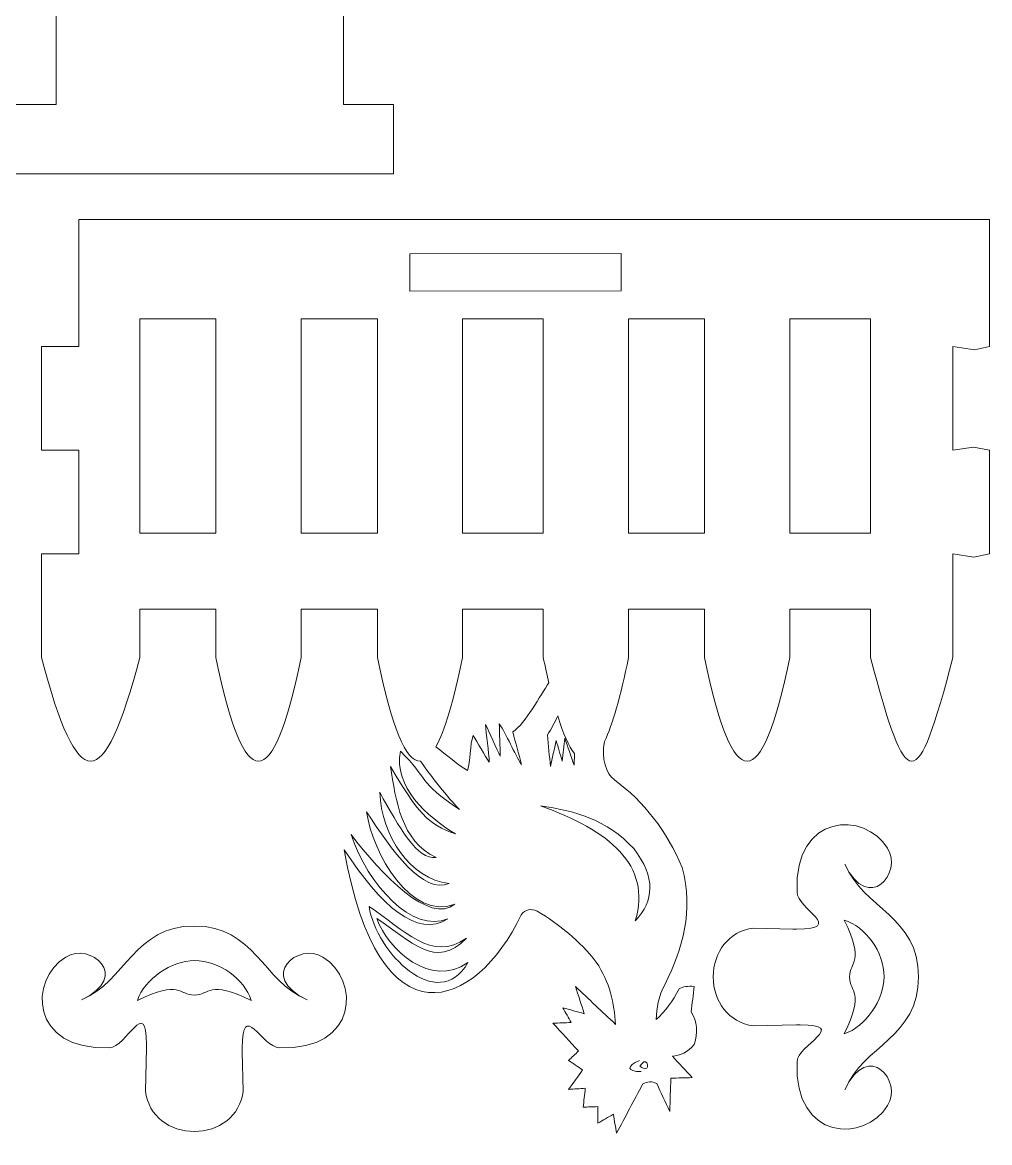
# Model space of a CAD drawing. Header units: millimetres. Extents: x -488 to 780, y 57 to 496.
# Drawn here: x 19.8 to 113.1, y 146.7 to 254.8 of the extents above; entities that cross this region are included whole.
import ezdxf

# ---------------------------------------------------------------- set-up
doc = ezdxf.new("R2010")
doc.units = ezdxf.units.MM
doc.header["$MEASUREMENT"] = 0
doc.layers.add('Layer 1', color=7, linetype='Continuous')

msp = doc.modelspace()

# ---------------------------------------------------------------- linework, layer by layer
at = {"layer": 'Layer 1', "color": 250, "lineweight": 9}
for points, knots in [([(-85.2261, 336.5167), (-85.2261, 336.5167), (-85.2263, 326.5055), (-85.2263, 326.5055), (-85.2263, 326.5055), (-85.2263, 326.5055), (-88.8259, 326.5052), (-88.8259, 326.5052), (-88.8259, 326.5052), (-88.8259, 326.5052), (-88.8256, 305.7053), (-88.8256, 305.7053), (-88.8256, 305.7053), (-88.8256, 305.7053), (-18.3623, 247.584), (-18.3623, 247.584), (-18.3623, 247.584), (-17.8557, 247.1831), (-18.2382, 245.8294), (-18.5358, 245.425), (-18.5358, 245.425), (-20.5062, 242.9341), (-20.0844, 239.3163), (-17.5928, 237.3452), (-17.5928, 237.3452), (-14.6692, 235.0325), (-10.4461, 236.0298), (-9.222, 239.3804), (-9.222, 239.3804), (-9.222, 239.3804), (18.1641, 261.8663), (18.1641, 261.8663), (18.1641, 261.8663), (18.1641, 261.8663), (20.3969, 259.0428), (20.3969, 259.0428), (20.3969, 259.0428), (20.3969, 259.0428), (23.0505, 261.1421), (23.0505, 261.1421), (23.0505, 261.1421), (23.0505, 261.1421), (23.0505, 246.8662), (23.0505, 246.8662), (23.0505, 246.8662), (23.0505, 246.8662), (18.2163, 246.866), (18.2163, 246.866), (18.2163, 246.866), (18.2163, 246.866), (18.2168, 240.1701), (18.2168, 240.1701), (18.2168, 240.1701), (18.2168, 240.1701), (34.2217, 240.1703), (34.2217, 240.1703), (34.2217, 240.1703), (34.2217, 240.1703), (34.5717, 240.1703), (34.5717, 240.1703), (34.5717, 240.1703), (34.5717, 240.1703), (55.6, 240.1705), (55.6, 240.1705), (55.6, 240.1705), (55.6, 240.1705), (55.6, 246.8662), (55.6, 246.8662), (55.6, 246.8662), (55.6, 246.8662), (50.7659, 246.8662), (50.7659, 246.8662), (50.7659, 246.8662), (50.7659, 246.8662), (50.7659, 283.8618), (50.7659, 283.8618), (50.7659, 283.8618), (50.7659, 283.8618), (48.5331, 286.6845), (48.5331, 286.6845), (48.5331, 286.6845), (48.5331, 286.6845), (71.5744, 305.7053), (71.5744, 305.7053), (71.5744, 305.7053), (71.5744, 305.7053), (71.5744, 326.5054), (71.5744, 326.5054), (71.5744, 326.5054), (71.5744, 326.5054), (67.9741, 326.505), (67.9741, 326.505), (67.9741, 326.505), (67.9741, 326.505), (67.9744, 338.6194), (67.9744, 338.6194), (67.9744, 338.6194), (67.9744, 338.6194), (67.9748, 347.3055), (67.9748, 347.3055), (67.9748, 347.3055), (67.9748, 347.3055), (71.5748, 347.3054), (71.5748, 347.3054), (71.5748, 347.3054), (71.5748, 347.3054), (71.5743, 368.1053), (71.5743, 368.1053), (71.5743, 368.1053), (71.5743, 368.1053), (67.9745, 368.1051), (67.9745, 368.1051), (67.9745, 368.1051), (67.9745, 368.1051), (67.9743, 388.9054), (67.9743, 388.9054), (67.9743, 388.9054), (67.9743, 388.9054), (71.5742, 388.9052), (71.5742, 388.9052), (71.5742, 388.9052), (71.5742, 388.9052), (71.5739, 409.7053), (71.5739, 409.7053), (71.5739, 409.7053), (71.5739, 409.7053), (49.0421, 409.7052), (49.0421, 409.7052), (49.0421, 409.7052), (49.0421, 409.7052), (49.3921, 411.5681), (49.3921, 411.5681), (49.3921, 411.5681), (49.3921, 411.5681), (49.0421, 413.3053), (49.0421, 413.3053), (49.0421, 413.3053), (49.0421, 413.3053), (29.0421, 413.3053), (29.0421, 413.3053), (29.0421, 413.3053), (29.0421, 413.3053), (28.6921, 411.4951), (28.6921, 411.4951), (28.6921, 411.4951), (28.6921, 411.4951), (29.0421, 409.7052), (29.0421, 409.7052), (29.0421, 409.7052), (29.0421, 409.7052), (1.374, 409.7051), (1.374, 409.7051), (1.374, 409.7051), (1.374, 409.7051), (1.724, 411.5111), (1.724, 411.5111), (1.724, 411.5111), (1.724, 411.5111), (1.374, 413.3053), (1.374, 413.3053), (1.374, 413.3053), (1.374, 413.3053), (-18.626, 413.3053), (-18.626, 413.3053), (-18.626, 413.3053), (-18.626, 413.3053), (-18.976, 411.5111), (-18.976, 411.5111), (-18.976, 411.5111), (-18.976, 411.5111), (-18.626, 409.7051), (-18.626, 409.7051), (-18.626, 409.7051), (-18.626, 409.7051), (-31.043, 409.705), (-31.043, 409.705), (-31.043, 409.705), (-31.043, 409.705), (-45.9374, 409.705), (-45.9374, 409.705), (-45.9374, 409.705), (-45.9374, 409.705), (-45.5874, 411.6483), (-45.5874, 411.6483), (-45.5874, 411.6483), (-45.5874, 411.6483), (-45.9374, 413.3053), (-45.9374, 413.3053), (-45.9374, 413.3053), (-45.9374, 413.3053), (-65.9374, 413.3053), (-65.9374, 413.3053), (-65.9374, 413.3053), (-65.9374, 413.3053), (-66.2874, 411.4696), (-66.2874, 411.4696), (-66.2874, 411.4696), (-66.2874, 411.4696), (-65.9374, 409.705), (-65.9374, 409.705), (-65.9374, 409.705), (-65.9374, 409.705), (-88.8257, 409.7049), (-88.8257, 409.7049), (-88.8257, 409.7049), (-88.8257, 409.7049), (-88.826, 388.905), (-88.826, 388.905), (-88.826, 388.905), (-88.826, 388.905), (-85.226, 388.9055), (-85.226, 388.9055), (-85.226, 388.9055), (-85.226, 388.9055), (-85.2256, 368.1052), (-85.2256, 368.1052), (-85.2256, 368.1052), (-85.2256, 368.1052), (-88.8258, 368.1045), (-88.8258, 368.1045), (-88.8258, 368.1045), (-88.8258, 368.1045), (-88.8258, 347.3054), (-88.8258, 347.3054), (-88.8258, 347.3054), (-88.8258, 347.3054), (-85.226, 347.3054), (-85.226, 347.3054), (-85.226, 347.3054), (-85.226, 347.3054), (-85.2261, 336.5167), (-85.2261, 336.5167)], [0, 0, 0, 0, 0.01694915, 0.01694915, 0.01694915, 0.01694915, 0.03389831, 0.03389831, 0.03389831, 0.03389831, 0.05084746, 0.05084746, 0.05084746, 0.05084746, 0.06779661, 0.06779661, 0.06779661, 0.06779661, 0.08474576, 0.08474576, 0.08474576, 0.08474576, 0.10169492, 0.10169492, 0.10169492, 0.10169492, 0.11864407, 0.11864407, 0.11864407, 0.11864407, 0.13559322, 0.13559322, 0.13559322, 0.13559322, 0.15254237, 0.15254237, 0.15254237, 0.15254237, 0.16949153, 0.16949153, 0.16949153, 0.16949153, 0.18644068, 0.18644068, 0.18644068, 0.18644068, 0.20338983, 0.20338983, 0.20338983, 0.20338983, 0.22033898, 0.22033898, 0.22033898, 0.22033898, 0.23728814, 0.23728814, 0.23728814, 0.23728814, 0.25423729, 0.25423729, 0.25423729, 0.25423729, 0.27118644, 0.27118644, 0.27118644, 0.27118644, 0.28813559, 0.28813559, 0.28813559, 0.28813559, 0.30508475, 0.30508475, 0.30508475, 0.30508475, 0.3220339, 0.3220339, 0.3220339, 0.3220339, 0.33898305, 0.33898305, 0.33898305, 0.33898305, 0.3559322, 0.3559322, 0.3559322, 0.3559322, 0.37288136, 0.37288136, 0.37288136, 0.37288136, 0.38983051, 0.38983051, 0.38983051, 0.38983051, 0.40677966, 0.40677966, 0.40677966, 0.40677966, 0.42372881, 0.42372881, 0.42372881, 0.42372881, 0.44067797, 0.44067797, 0.44067797, 0.44067797, 0.45762712, 0.45762712, 0.45762712, 0.45762712, 0.47457627, 0.47457627, 0.47457627, 0.47457627, 0.49152542, 0.49152542, 0.49152542, 0.49152542, 0.50847458, 0.50847458, 0.50847458, 0.50847458, 0.52542373, 0.52542373, 0.52542373, 0.52542373, 0.54237288, 0.54237288, 0.54237288, 0.54237288, 0.55932203, 0.55932203, 0.55932203, 0.55932203, 0.57627119, 0.57627119, 0.57627119, 0.57627119, 0.59322034, 0.59322034, 0.59322034, 0.59322034, 0.61016949, 0.61016949, 0.61016949, 0.61016949, 0.62711864, 0.62711864, 0.62711864, 0.62711864, 0.6440678, 0.6440678, 0.6440678, 0.6440678, 0.66101695, 0.66101695, 0.66101695, 0.66101695, 0.6779661, 0.6779661, 0.6779661, 0.6779661, 0.69491525, 0.69491525, 0.69491525, 0.69491525, 0.71186441, 0.71186441, 0.71186441, 0.71186441, 0.72881356, 0.72881356, 0.72881356, 0.72881356, 0.74576271, 0.74576271, 0.74576271, 0.74576271, 0.76271186, 0.76271186, 0.76271186, 0.76271186, 0.77966102, 0.77966102, 0.77966102, 0.77966102, 0.79661017, 0.79661017, 0.79661017, 0.79661017, 0.81355932, 0.81355932, 0.81355932, 0.81355932, 0.83050847, 0.83050847, 0.83050847, 0.83050847, 0.84745763, 0.84745763, 0.84745763, 0.84745763, 0.86440678, 0.86440678, 0.86440678, 0.86440678, 0.88135593, 0.88135593, 0.88135593, 0.88135593, 0.89830508, 0.89830508, 0.89830508, 0.89830508, 0.91525424, 0.91525424, 0.91525424, 0.91525424, 0.93220339, 0.93220339, 0.93220339, 0.93220339, 0.94915254, 0.94915254, 0.94915254, 0.94915254, 0.96610169, 0.96610169, 0.96610169, 0.96610169, 1, 1, 1, 1]), ([(113.1367, 235.7765), (113.1367, 235.7765), (25.2121, 235.7767), (25.2121, 235.7767), (25.2121, 235.7767), (25.2121, 235.7767), (25.2121, 223.5049), (25.2121, 223.5049), (25.2121, 223.5049), (25.2121, 223.5049), (21.6121, 223.5254), (21.6121, 223.5254), (21.6121, 223.5254), (21.6121, 223.5254), (21.6121, 213.5254), (21.6121, 213.5254), (21.6121, 213.5254), (21.6121, 213.5254), (25.2121, 213.5049), (25.2121, 213.5049), (25.2121, 213.5049), (25.2121, 213.5049), (25.2121, 203.5049), (25.2121, 203.5049), (25.2121, 203.5049), (25.2121, 203.5049), (21.6121, 203.5254), (21.6121, 203.5254), (21.6121, 203.5254), (21.6121, 203.5254), (21.6121, 193.5254), (21.6121, 193.5254), (21.6121, 193.5254), (25.1389, 180.1921), (27.5872, 180.1716), (31.1139, 193.5049), (31.1139, 193.5049), (31.1139, 193.5049), (31.1139, 198.1777), (31.1139, 198.1777), (31.1139, 198.1777), (31.1139, 198.1777), (31.9775, 198.1777), (31.9775, 198.1777), (31.9775, 198.1777), (31.9775, 198.1777), (32.3276, 198.1777), (32.3276, 198.1777), (32.3276, 198.1777), (32.3276, 198.1777), (38.4637, 198.1777), (38.4637, 198.1777), (38.4637, 198.1777), (38.4637, 198.1777), (38.4637, 193.5049), (38.4637, 193.5049), (38.4637, 193.5049), (41.2066, 180.1716), (43.9495, 180.1716), (46.6925, 193.5049), (46.6925, 193.5049), (46.6925, 193.5049), (46.6925, 198.1777), (46.6925, 198.1777), (46.6925, 198.1777), (46.6925, 198.1777), (54.0396, 198.1777), (54.0396, 198.1777), (54.0396, 198.1777), (54.0396, 198.1777), (54.0396, 193.5049), (54.0396, 193.5049), (54.0396, 193.5049), (55.4245, 186.7732), (56.8093, 183.4421), (58.1942, 183.5081), (58.1942, 183.5081), (59.2068, 182.1145), (60.844, 179.9689), (61.9756, 178.8511), (61.9756, 178.8511), (57.9244, 181.5293), (59.0175, 181.7665), (56.265, 184.4722), (56.265, 184.4722), (55.6096, 181.0166), (58.8161, 178.1891), (61.5728, 176.5101), (61.5728, 176.5101), (58.9666, 177.3482), (57.8646, 178.608), (55.3115, 183.0047), (55.3115, 183.0047), (55.8361, 179.6906), (56.3195, 175.825), (59.7101, 174.2261), (59.7101, 174.2261), (57.9211, 173.9237), (56.1257, 177.1544), (54.2681, 180.5122), (54.2681, 180.5122), (54.4416, 176.3429), (57.1944, 172.102), (60.9687, 171.7137), (60.9687, 171.7137), (58.4598, 170.6282), (55.4331, 174.8983), (53.0042, 178.6279), (53.0042, 178.6279), (53.5622, 174.5867), (57.3322, 168.1001), (61.5225, 169.7152), (61.5225, 169.7152), (59.0832, 167.704), (54.4215, 172.5788), (51.4989, 176.4478), (51.4989, 176.4478), (53.1304, 171.5536), (57.4435, 166.8614), (60.8521, 168.2993), (60.8521, 168.2993), (57.8785, 166.4323), (54.3789, 169.5586), (50.8406, 174.9642), (50.8406, 174.9642), (54.1583, 155.8468), (63.5306, 159.4726), (67.9162, 168.6874), (67.9162, 168.6874), (68.3364, 169.2181), (68.8565, 169.3323), (69.4769, 169.03), (69.4769, 169.03), (71.6003, 167.7705), (73.5436, 166.2117), (75.1658, 164.1194), (75.1658, 164.1194), (76.4846, 162.1647), (76.9168, 160.1545), (77.0285, 158.1239), (77.0285, 158.1239), (75.7364, 159.342), (74.4442, 160.5601), (73.152, 161.7783), (73.152, 161.7783), (73.4373, 160.9027), (73.7227, 160.0272), (74.0079, 159.1517), (74.0079, 159.1517), (73.3199, 159.342), (72.6318, 159.5323), (71.9438, 159.7227), (71.9438, 159.7227), (72.2123, 159.2468), (72.4808, 158.771), (72.7493, 158.2952), (72.7493, 158.2952), (72.162, 158.2761), (71.5746, 158.2571), (70.9872, 158.2381), (70.9872, 158.2381), (71.8096, 157.3435), (72.6318, 156.4489), (73.4541, 155.5544), (73.4541, 155.5544), (73.1353, 155.2498), (72.8165, 154.9453), (72.4976, 154.6408), (72.4976, 154.6408), (72.9507, 154.3362), (73.4038, 154.0317), (73.8569, 153.7272), (73.8569, 153.7272), (73.4038, 153.0991), (72.9507, 152.471), (72.4976, 151.8429), (72.4976, 151.8429), (73.0346, 151.881), (73.5716, 151.9191), (74.1086, 151.9571), (74.1086, 151.9571), (74.0415, 151.3481), (73.9744, 150.739), (73.9072, 150.1299), (73.9072, 150.1299), (74.3771, 150.149), (74.847, 150.168), (75.3168, 150.187), (75.3168, 150.187), (75.3168, 149.6541), (75.3168, 149.1212), (75.3168, 148.5882), (75.3168, 148.5882), (75.8203, 148.8737), (76.3237, 149.1592), (76.8272, 149.4447), (76.8272, 149.4447), (76.9279, 148.8357), (77.0285, 148.2266), (77.1292, 147.6175), (77.1292, 147.6175), (77.9683, 149.1973), (78.8074, 150.7771), (79.6465, 152.3568), (79.6465, 152.3568), (80.0996, 152.6376), (80.5527, 152.6258), (81.0058, 152.4139), (81.0058, 152.4139), (81.4254, 151.5194), (81.8449, 150.6248), (82.2644, 149.7302), (82.2644, 149.7302), (82.298, 150.7961), (82.3315, 151.862), (82.3651, 152.9278), (82.3651, 152.9278), (83.0531, 152.9469), (83.7412, 152.9659), (84.4292, 152.9849), (84.4292, 152.9849), (83.7915, 153.6701), (83.1538, 154.3553), (82.5161, 155.0405), (82.5161, 155.0405), (83.2794, 155.1227), (84.0009, 155.4183), (84.6306, 156.1825), (84.6306, 156.1825), (84.9695, 157.3361), (84.9274, 158.3971), (84.3285, 159.323), (84.3285, 159.323), (84.4292, 160.1414), (84.5299, 160.9598), (84.6306, 161.7783), (84.6306, 161.7783), (84.0147, 161.8303), (83.5196, 161.7626), (83.1706, 161.5499), (83.1706, 161.5499), (82.5419, 160.3647), (81.8181, 159.349), (80.9554, 158.5807), (80.9554, 158.5807), (80.9778, 159.6895), (81.188, 160.822), (81.8113, 162.0067), (81.8113, 162.0067), (83.512, 165.4464), (84.5949, 169.053), (83.4726, 173.2554), (83.4726, 173.2554), (81.9487, 176.7806), (79.7922, 179.6247), (76.9279, 181.7062), (76.9279, 181.7062), (76.1422, 182.2922), (75.6156, 183.7646), (75.9689, 185.4148), (75.9689, 185.4148), (75.9689, 185.4148), (75.9688, 185.415), (75.9688, 185.415), (75.9688, 185.415), (76.7409, 187.0547), (77.5129, 189.7515), (78.2851, 193.5049), (78.2851, 193.5049), (78.2851, 193.5049), (78.2851, 198.1777), (78.2851, 198.1777), (78.2851, 198.1777), (78.2851, 198.1777), (85.6322, 198.1777), (85.6322, 198.1777), (85.6322, 198.1777), (85.6322, 198.1777), (85.6322, 193.5049), (85.6322, 193.5049), (85.6322, 193.5049), (88.3752, 180.1716), (91.1181, 180.1716), (93.861, 193.5049), (93.861, 193.5049), (93.861, 193.5049), (93.861, 198.1777), (93.861, 198.1777), (93.861, 198.1777), (93.861, 198.1777), (100.0484, 198.1777), (100.0484, 198.1777), (100.0484, 198.1777), (100.0484, 198.1777), (100.3984, 198.1777), (100.3984, 198.1777), (100.3984, 198.1777), (100.3984, 198.1777), (101.649, 198.1777), (101.649, 198.1777), (101.649, 198.1777), (101.649, 198.1777), (101.649, 193.5049), (101.649, 193.5049), (101.649, 193.5049), (105.1757, 180.1716), (106.0723, 180.1714), (109.5991, 193.5047), (109.5991, 193.5047), (109.5991, 193.5047), (109.5991, 203.5047), (109.5991, 203.5047), (109.5991, 203.5047), (109.5991, 203.5047), (111.6123, 203.2047), (111.6123, 203.2047), (111.6123, 203.2047), (111.6123, 203.2047), (113.1367, 203.5047), (113.1367, 203.5047), (113.1367, 203.5047), (113.1367, 203.5047), (113.1367, 213.5047), (113.1367, 213.5047), (113.1367, 213.5047), (113.1367, 213.5047), (111.5729, 213.8047), (111.5729, 213.8047), (111.5729, 213.8047), (111.5729, 213.8047), (109.5991, 213.5047), (109.5991, 213.5047), (109.5991, 213.5047), (109.5991, 213.5047), (109.5991, 223.5047), (109.5991, 223.5047), (109.5991, 223.5047), (109.5991, 223.5047), (111.6829, 223.2047), (111.6829, 223.2047), (111.6829, 223.2047), (111.6829, 223.2047), (113.1367, 223.5047), (113.1367, 223.5047), (113.1367, 223.5047), (113.1367, 223.5047), (113.1367, 235.7765), (113.1367, 235.7765)], [0, 0, 0, 0, 0.01136364, 0.01136364, 0.01136364, 0.01136364, 0.02272727, 0.02272727, 0.02272727, 0.02272727, 0.03409091, 0.03409091, 0.03409091, 0.03409091, 0.04545455, 0.04545455, 0.04545455, 0.04545455, 0.05681818, 0.05681818, 0.05681818, 0.05681818, 0.06818182, 0.06818182, 0.06818182, 0.06818182, 0.07954545, 0.07954545, 0.07954545, 0.07954545, 0.09090909, 0.09090909, 0.09090909, 0.09090909, 0.10227273, 0.10227273, 0.10227273, 0.10227273, 0.11363636, 0.11363636, 0.11363636, 0.11363636, 0.125, 0.125, 0.125, 0.125, 0.13636364, 0.13636364, 0.13636364, 0.13636364, 0.14772727, 0.14772727, 0.14772727, 0.14772727, 0.15909091, 0.15909091, 0.15909091, 0.15909091, 0.17045455, 0.17045455, 0.17045455, 0.17045455, 0.18181818, 0.18181818, 0.18181818, 0.18181818, 0.19318182, 0.19318182, 0.19318182, 0.19318182, 0.20454545, 0.20454545, 0.20454545, 0.20454545, 0.21590909, 0.21590909, 0.21590909, 0.21590909, 0.22727273, 0.22727273, 0.22727273, 0.22727273, 0.23863636, 0.23863636, 0.23863636, 0.23863636, 0.25, 0.25, 0.25, 0.25, 0.26136364, 0.26136364, 0.26136364, 0.26136364, 0.27272727, 0.27272727, 0.27272727, 0.27272727, 0.28409091, 0.28409091, 0.28409091, 0.28409091, 0.29545455, 0.29545455, 0.29545455, 0.29545455, 0.30681818, 0.30681818, 0.30681818, 0.30681818, 0.31818182, 0.31818182, 0.31818182, 0.31818182, 0.32954545, 0.32954545, 0.32954545, 0.32954545, 0.34090909, 0.34090909, 0.34090909, 0.34090909, 0.35227273, 0.35227273, 0.35227273, 0.35227273, 0.36363636, 0.36363636, 0.36363636, 0.36363636, 0.375, 0.375, 0.375, 0.375, 0.38636364, 0.38636364, 0.38636364, 0.38636364, 0.39772727, 0.39772727, 0.39772727, 0.39772727, 0.40909091, 0.40909091, 0.40909091, 0.40909091, 0.42045455, 0.42045455, 0.42045455, 0.42045455, 0.43181818, 0.43181818, 0.43181818, 0.43181818, 0.44318182, 0.44318182, 0.44318182, 0.44318182, 0.45454545, 0.45454545, 0.45454545, 0.45454545, 0.46590909, 0.46590909, 0.46590909, 0.46590909, 0.47727273, 0.47727273, 0.47727273, 0.47727273, 0.48863636, 0.48863636, 0.48863636, 0.48863636, 0.5, 0.5, 0.5, 0.5, 0.51136364, 0.51136364, 0.51136364, 0.51136364, 0.52272727, 0.52272727, 0.52272727, 0.52272727, 0.53409091, 0.53409091, 0.53409091, 0.53409091, 0.54545455, 0.54545455, 0.54545455, 0.54545455, 0.55681818, 0.55681818, 0.55681818, 0.55681818, 0.56818182, 0.56818182, 0.56818182, 0.56818182, 0.57954545, 0.57954545, 0.57954545, 0.57954545, 0.59090909, 0.59090909, 0.59090909, 0.59090909, 0.60227273, 0.60227273, 0.60227273, 0.60227273, 0.61363636, 0.61363636, 0.61363636, 0.61363636, 0.625, 0.625, 0.625, 0.625, 0.63636364, 0.63636364, 0.63636364, 0.63636364, 0.64772727, 0.64772727, 0.64772727, 0.64772727, 0.65909091, 0.65909091, 0.65909091, 0.65909091, 0.67045455, 0.67045455, 0.67045455, 0.67045455, 0.68181818, 0.68181818, 0.68181818, 0.68181818, 0.69318182, 0.69318182, 0.69318182, 0.69318182, 0.70454545, 0.70454545, 0.70454545, 0.70454545, 0.71590909, 0.71590909, 0.71590909, 0.71590909, 0.72727273, 0.72727273, 0.72727273, 0.72727273, 0.73863636, 0.73863636, 0.73863636, 0.73863636, 0.75, 0.75, 0.75, 0.75, 0.76136364, 0.76136364, 0.76136364, 0.76136364, 0.77272727, 0.77272727, 0.77272727, 0.77272727, 0.78409091, 0.78409091, 0.78409091, 0.78409091, 0.79545455, 0.79545455, 0.79545455, 0.79545455, 0.80681818, 0.80681818, 0.80681818, 0.80681818, 0.81818182, 0.81818182, 0.81818182, 0.81818182, 0.82954545, 0.82954545, 0.82954545, 0.82954545, 0.84090909, 0.84090909, 0.84090909, 0.84090909, 0.85227273, 0.85227273, 0.85227273, 0.85227273, 0.86363636, 0.86363636, 0.86363636, 0.86363636, 0.875, 0.875, 0.875, 0.875, 0.88636364, 0.88636364, 0.88636364, 0.88636364, 0.89772727, 0.89772727, 0.89772727, 0.89772727, 0.90909091, 0.90909091, 0.90909091, 0.90909091, 0.92045455, 0.92045455, 0.92045455, 0.92045455, 0.93181818, 0.93181818, 0.93181818, 0.93181818, 0.94318182, 0.94318182, 0.94318182, 0.94318182, 0.95454545, 0.95454545, 0.95454545, 0.95454545, 0.96590909, 0.96590909, 0.96590909, 0.96590909, 0.97727273, 0.97727273, 0.97727273, 0.97727273, 1, 1, 1, 1]), ([(77.5818, 232.4802), (77.5818, 232.4802), (77.5818, 228.8802), (77.5818, 228.8802), (77.5818, 228.8802), (77.5818, 228.8802), (57.1669, 228.8521), (57.1669, 228.8521), (57.1669, 228.8521), (57.1669, 228.8521), (57.1669, 232.4521), (57.1669, 232.4521), (57.1669, 232.4521), (57.1669, 232.4521), (77.5818, 232.4802), (77.5818, 232.4802)], [0, 0, 0, 0, 0.2, 0.2, 0.2, 0.2, 0.4, 0.4, 0.4, 0.4, 0.6, 0.6, 0.6, 0.6, 1, 1, 1, 1]), ([(31.1139, 205.5061), (31.1139, 205.5061), (38.4637, 205.5061), (38.4637, 205.5061), (38.4637, 205.5061), (38.4637, 205.5061), (38.4637, 226.1767), (38.4637, 226.1767), (38.4637, 226.1767), (38.4637, 226.1767), (31.1139, 226.1767), (31.1139, 226.1767), (31.1139, 226.1767), (31.1139, 226.1767), (31.1139, 205.5061), (31.1139, 205.5061)], [0, 0, 0, 0, 0.2, 0.2, 0.2, 0.2, 0.4, 0.4, 0.4, 0.4, 0.6, 0.6, 0.6, 0.6, 1, 1, 1, 1]), ([(46.6925, 205.5061), (46.6925, 205.5061), (54.0396, 205.5061), (54.0396, 205.5061), (54.0396, 205.5061), (54.0396, 205.5061), (54.0396, 226.1767), (54.0396, 226.1767), (54.0396, 226.1767), (54.0396, 226.1767), (46.6925, 226.1767), (46.6925, 226.1767), (46.6925, 226.1767), (46.6925, 226.1767), (46.6925, 205.5061), (46.6925, 205.5061)], [0, 0, 0, 0, 0.2, 0.2, 0.2, 0.2, 0.4, 0.4, 0.4, 0.4, 0.6, 0.6, 0.6, 0.6, 1, 1, 1, 1]), ([(62.2684, 205.5061), (62.2684, 205.5061), (70.0563, 205.5061), (70.0563, 205.5061), (70.0563, 205.5061), (70.0563, 205.5061), (70.0563, 226.1767), (70.0563, 226.1767), (70.0563, 226.1767), (70.0563, 226.1767), (62.2684, 226.1767), (62.2684, 226.1767), (62.2684, 226.1767), (62.2684, 226.1767), (62.2684, 205.5061), (62.2684, 205.5061)], [0, 0, 0, 0, 0.2, 0.2, 0.2, 0.2, 0.4, 0.4, 0.4, 0.4, 0.6, 0.6, 0.6, 0.6, 1, 1, 1, 1]), ([(78.2851, 205.5061), (78.2851, 205.5061), (85.6322, 205.5061), (85.6322, 205.5061), (85.6322, 205.5061), (85.6322, 205.5061), (85.6322, 226.1767), (85.6322, 226.1767), (85.6322, 226.1767), (85.6322, 226.1767), (78.2851, 226.1767), (78.2851, 226.1767), (78.2851, 226.1767), (78.2851, 226.1767), (78.2851, 205.5061), (78.2851, 205.5061)], [0, 0, 0, 0, 0.2, 0.2, 0.2, 0.2, 0.4, 0.4, 0.4, 0.4, 0.6, 0.6, 0.6, 0.6, 1, 1, 1, 1]), ([(93.861, 205.5061), (93.861, 205.5061), (101.649, 205.5061), (101.649, 205.5061), (101.649, 205.5061), (101.649, 205.5061), (101.649, 226.1767), (101.649, 226.1767), (101.649, 226.1767), (101.649, 226.1767), (93.861, 226.1767), (93.861, 226.1767), (93.861, 226.1767), (93.861, 226.1767), (93.861, 205.5061), (93.861, 205.5061)], [0, 0, 0, 0, 0.2, 0.2, 0.2, 0.2, 0.4, 0.4, 0.4, 0.4, 0.6, 0.6, 0.6, 0.6, 1, 1, 1, 1]), ([(59.6782, 184.8783), (60.5416, 186.4329), (61.4049, 189.3076), (62.2684, 193.5049), (62.2684, 193.5049), (62.2684, 193.5049), (62.2684, 198.1777), (62.2684, 198.1777), (62.2684, 198.1777), (62.2684, 198.1777), (70.0563, 198.1777), (70.0563, 198.1777), (70.0563, 198.1777), (70.0563, 198.1777), (70.0563, 193.5049), (70.0563, 193.5049), (70.0563, 193.5049), (70.2359, 192.6317), (70.4158, 191.8173), (70.5954, 191.0585), (70.5954, 191.0585), (70.5954, 191.0585), (70.5949, 191.0585), (70.5949, 191.0585), (70.5949, 191.0585), (69.7633, 189.9345), (68.3449, 187.1225), (67.1107, 186.3313), (67.1107, 186.3313), (67.396, 185.2844), (67.6813, 184.2376), (67.9666, 183.1908), (67.9666, 183.1908), (67.2617, 184.2186), (66.5127, 186.0998), (65.8078, 187.1276), (65.8078, 187.1276), (65.8247, 186.3662), (65.8857, 184.7515), (65.9024, 183.9902), (65.9024, 183.9902), (65.5333, 184.6944), (64.8543, 186.3524), (64.485, 187.0567), (64.485, 187.0567), (64.5019, 186.1621), (64.8285, 184.3137), (64.8452, 183.4192), (64.8452, 183.4192), (64.4257, 183.9521), (63.6964, 185.4388), (63.2768, 185.9718), (63.2768, 185.9718), (62.9915, 185.1724), (63.0161, 183.4192), (62.7307, 182.6198), (62.7307, 182.6198), (61.8777, 183.088), (60.6619, 184.184), (59.6782, 184.8783)], [0, 0, 0, 0, 0.0625, 0.0625, 0.0625, 0.0625, 0.125, 0.125, 0.125, 0.125, 0.1875, 0.1875, 0.1875, 0.1875, 0.25, 0.25, 0.25, 0.25, 0.3125, 0.3125, 0.3125, 0.3125, 0.375, 0.375, 0.375, 0.375, 0.4375, 0.4375, 0.4375, 0.4375, 0.5, 0.5, 0.5, 0.5, 0.5625, 0.5625, 0.5625, 0.5625, 0.625, 0.625, 0.625, 0.625, 0.6875, 0.6875, 0.6875, 0.6875, 0.75, 0.75, 0.75, 0.75, 0.8125, 0.8125, 0.8125, 0.8125, 0.875, 0.875, 0.875, 0.875, 1, 1, 1, 1]), ([(71.4534, 187.8692), (71.9876, 186.1539), (72.5218, 184.9454), (73.056, 184.2416), (73.056, 184.2416), (73.056, 184.2416), (73.0359, 183.1344), (73.0359, 183.1344), (73.0359, 183.1344), (72.7344, 183.9989), (72.4328, 184.8634), (72.1313, 185.7279), (72.1313, 185.7279), (72.0475, 184.9869), (71.9638, 184.2459), (71.88, 183.5049), (71.88, 183.5049), (71.6874, 184.1699), (71.4947, 184.8349), (71.3021, 185.4999), (71.3021, 185.4999), (71.1178, 184.6639), (70.9335, 183.8279), (70.7493, 182.9919), (70.7493, 182.9919), (70.6487, 184.0084), (70.5482, 185.0249), (70.4477, 186.0414), (70.4477, 186.0414), (70.8655, 186.6502), (71.1484, 187.2592), (71.4534, 187.8692)], [0, 0, 0, 0, 0.11111111, 0.11111111, 0.11111111, 0.11111111, 0.22222222, 0.22222222, 0.22222222, 0.22222222, 0.33333333, 0.33333333, 0.33333333, 0.33333333, 0.44444444, 0.44444444, 0.44444444, 0.44444444, 0.55555556, 0.55555556, 0.55555556, 0.55555556, 0.66666667, 0.66666667, 0.66666667, 0.66666667, 0.77777778, 0.77777778, 0.77777778, 0.77777778, 1, 1, 1, 1]), ([(78.9414, 168.1164), (80.5244, 173.5192), (76.4398, 176.8315), (69.7787, 179.1938), (69.7787, 179.1938), (73.0501, 178.7636), (76.1904, 177.8726), (78.7903, 175.0826), (78.7903, 175.0826), (80.941, 172.2759), (80.7442, 170.0108), (78.9414, 168.1164)], [0, 0, 0, 0, 0.25, 0.25, 0.25, 0.25, 0.5, 0.5, 0.5, 0.5, 1, 1, 1, 1]), ([(94.1426, 167.3135), (94.1426, 167.3135), (90.3409, 167.4135), (90.3409, 167.4135), (90.3409, 167.4135), (87.9298, 167.1121), (86.4649, 165.0453), (86.4649, 162.6971), (86.4649, 162.6971), (86.4649, 160.3489), (87.9298, 158.2821), (90.3409, 157.9807), (90.3409, 157.9807), (90.3409, 157.9807), (94.4926, 158.0807), (94.4926, 158.0807), (94.4926, 158.0807), (94.4926, 158.0807), (94.8426, 158.0807), (94.8426, 158.0807), (94.8426, 158.0807), (99.6478, 158.0807), (94.5486, 156.15), (94.5486, 154.4852), (94.5486, 154.4852), (94.2378, 146.8148), (101.1317, 146.7153), (103.2866, 150.2854), (103.2866, 150.2854), (104.77, 152.6302), (101.4756, 156.6604), (99.1512, 151.8148), (99.1512, 151.8148), (100.994, 156.1202), (106.2839, 156.8701), (106.2839, 162.6971), (106.2839, 162.6971), (106.2839, 168.5241), (100.994, 169.274), (99.1512, 173.5794), (99.1512, 173.5794), (101.4756, 168.7338), (104.77, 172.764), (103.2866, 175.1088), (103.2866, 175.1088), (101.1317, 178.6789), (94.2378, 178.5794), (94.5486, 170.909), (94.5486, 170.909), (94.5486, 169.2442), (99.2978, 167.3135), (94.4926, 167.3135), (94.4926, 167.3135), (94.4926, 167.3135), (94.1426, 167.3135), (94.1426, 167.3135)], [0, 0, 0, 0, 0.06666667, 0.06666667, 0.06666667, 0.06666667, 0.13333333, 0.13333333, 0.13333333, 0.13333333, 0.2, 0.2, 0.2, 0.2, 0.26666667, 0.26666667, 0.26666667, 0.26666667, 0.33333333, 0.33333333, 0.33333333, 0.33333333, 0.4, 0.4, 0.4, 0.4, 0.46666667, 0.46666667, 0.46666667, 0.46666667, 0.53333333, 0.53333333, 0.53333333, 0.53333333, 0.6, 0.6, 0.6, 0.6, 0.66666667, 0.66666667, 0.66666667, 0.66666667, 0.73333333, 0.73333333, 0.73333333, 0.73333333, 0.8, 0.8, 0.8, 0.8, 0.86666667, 0.86666667, 0.86666667, 0.86666667, 1, 1, 1, 1]), ([(62.6329, 166.4334), (59.2973, 164.0535), (56.6121, 167.2529), (53.2428, 169.4934), (53.2428, 169.4934), (53.8882, 165.1084), (59.8429, 159.0273), (62.7858, 164.0839), (62.7858, 164.0839), (59.2134, 161.5672), (55.0533, 165.3118), (53.9966, 168.3249), (53.9966, 168.3249), (57.2785, 166.1777), (59.6852, 163.3168), (62.6329, 166.4334)], [0, 0, 0, 0, 0.2, 0.2, 0.2, 0.2, 0.4, 0.4, 0.4, 0.4, 0.6, 0.6, 0.6, 0.6, 1, 1, 1, 1]), ([(40.9908, 155.4653), (40.9908, 155.4653), (41.0908, 151.6636), (41.0908, 151.6636), (41.0908, 151.6636), (40.7894, 149.2525), (38.7226, 147.7876), (36.3744, 147.7876), (36.3744, 147.7876), (34.0262, 147.7876), (31.9594, 149.2525), (31.658, 151.6636), (31.658, 151.6636), (31.658, 151.6636), (31.758, 155.8153), (31.758, 155.8153), (31.758, 155.8153), (31.758, 155.8153), (31.758, 156.1653), (31.758, 156.1653), (31.758, 156.1653), (31.758, 160.9705), (29.8273, 155.8713), (28.1625, 155.8713), (28.1625, 155.8713), (20.4921, 155.5605), (20.3926, 162.4544), (23.9627, 164.6093), (23.9627, 164.6093), (26.3075, 166.0927), (30.3377, 162.7983), (25.4921, 160.4739), (25.4921, 160.4739), (29.7975, 162.3167), (30.5474, 167.6066), (36.3744, 167.6066), (36.3744, 167.6066), (42.2014, 167.6066), (42.9513, 162.3167), (47.2567, 160.4739), (47.2567, 160.4739), (42.4111, 162.7983), (46.4413, 166.0927), (48.7861, 164.6093), (48.7861, 164.6093), (52.3562, 162.4544), (52.2567, 155.5605), (44.5863, 155.8713), (44.5863, 155.8713), (42.9215, 155.8713), (40.9908, 160.6205), (40.9908, 155.8153), (40.9908, 155.8153), (40.9908, 155.8153), (40.9908, 155.4653), (40.9908, 155.4653)], [0, 0, 0, 0, 0.06666667, 0.06666667, 0.06666667, 0.06666667, 0.13333333, 0.13333333, 0.13333333, 0.13333333, 0.2, 0.2, 0.2, 0.2, 0.26666667, 0.26666667, 0.26666667, 0.26666667, 0.33333333, 0.33333333, 0.33333333, 0.33333333, 0.4, 0.4, 0.4, 0.4, 0.46666667, 0.46666667, 0.46666667, 0.46666667, 0.53333333, 0.53333333, 0.53333333, 0.53333333, 0.6, 0.6, 0.6, 0.6, 0.66666667, 0.66666667, 0.66666667, 0.66666667, 0.73333333, 0.73333333, 0.73333333, 0.73333333, 0.8, 0.8, 0.8, 0.8, 0.86666667, 0.86666667, 0.86666667, 0.86666667, 1, 1, 1, 1]), ([(99.6254, 162.6971), (99.6388, 164.219), (101.1108, 164.0498), (99.1099, 168.1805), (99.1099, 168.1805), (101.1593, 167.5414), (102.9573, 165.1284), (102.9573, 162.6971), (102.9573, 162.6971), (102.9573, 160.5308), (101.1593, 157.8528), (99.1099, 157.2137), (99.1099, 157.2137), (101.1108, 161.3444), (99.6388, 161.1752), (99.6254, 162.6971)], [0, 0, 0, 0, 0.2, 0.2, 0.2, 0.2, 0.4, 0.4, 0.4, 0.4, 0.6, 0.6, 0.6, 0.6, 1, 1, 1, 1]), ([(36.3744, 160.9481), (37.8963, 160.9615), (37.7271, 162.4335), (41.8578, 160.4326), (41.8578, 160.4326), (41.2187, 162.482), (38.8057, 164.28), (36.3744, 164.28), (36.3744, 164.28), (34.2081, 164.28), (31.5301, 162.482), (30.891, 160.4326), (30.891, 160.4326), (35.0217, 162.4335), (34.8525, 160.9615), (36.3744, 160.9481)], [0, 0, 0, 0, 0.2, 0.2, 0.2, 0.2, 0.4, 0.4, 0.4, 0.4, 0.6, 0.6, 0.6, 0.6, 1, 1, 1, 1]), ([(79.5768, 153.9638), (80.5093, 153.3778), (80.1232, 155.0947), (79.553, 154.3274), (79.553, 154.3274), (79.553, 154.3274), (79.3764, 154.0897), (79.3764, 154.0897), (79.3764, 154.0897), (79.3764, 154.0897), (79.5768, 153.9638), (79.5768, 153.9638)], [0, 0, 0, 0, 0.25, 0.25, 0.25, 0.25, 0.5, 0.5, 0.5, 0.5, 1, 1, 1, 1])]:
    msp.add_open_spline(points, degree=3, knots=knots, dxfattribs=at)
msp.add_open_spline([(79.3442, 154.6204), (78.1118, 154.1183), (78.0639, 153.5596), (79.5161, 153.5596)], degree=3, dxfattribs=at)

doc.saveas('drawing.dxf')
